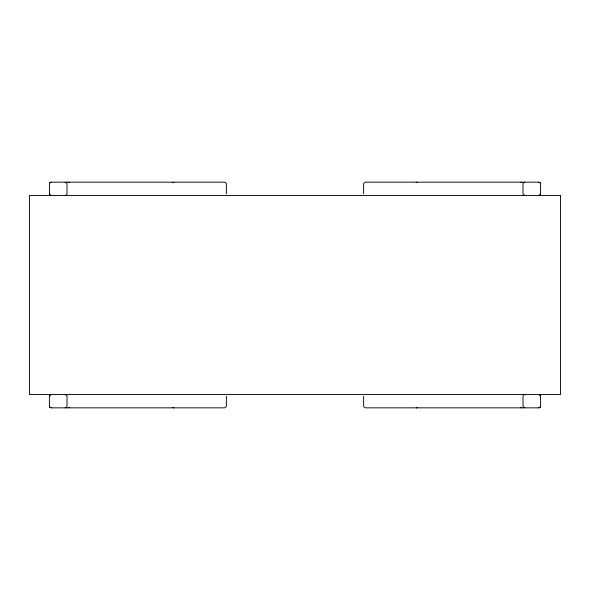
<?xml version="1.0" encoding="UTF-8"?>
<svg xmlns="http://www.w3.org/2000/svg" width="590" height="590" viewBox="0 0 590 590"><rect width="100%" height="100%" fill="white"/><g stroke="black" fill="none" stroke-linecap="round" stroke-linejoin="round"><path stroke-width="0.89" d="M50.275 195.216L49.413 193.778L49.413 183.822L49.921 182.649L51.138 182.163L224.738 182.163L226.339 183.394L226.398 193.778M226.398 396.222L226.339 406.606L224.738 407.838L51.138 407.838L49.921 407.351L49.413 406.178L49.413 396.222L50.275 394.784M363.602 193.778L363.661 183.394L365.262 182.163L538.862 182.163L540.079 182.649L540.587 183.822L540.587 193.778L539.725 195.216M539.725 394.784L540.587 396.222L540.587 406.178L540.079 407.351L538.862 407.838L365.262 407.838L363.661 406.606L363.602 396.222M49.413 183.822L49.929 182.649L51.175 182.163M49.413 396.222L49.929 395.049L51.175 394.562M540.587 193.778L540.071 194.951L538.825 195.438M540.587 406.178L540.071 407.351L538.825 407.838M172.627 182.649L173.799 182.163M417.373 407.351L416.628 407.779M69.613 407.351L68.359 407.838M520.387 182.649L521.641 182.163M416.201 407.838L416.651 407.779M65.217 195.438L66.508 194.951L67.039 193.778L66.972 183.394L65.217 182.163M524.783 182.163L523.492 182.649L522.961 183.822L523.028 194.206L524.783 195.438M65.217 407.838L66.508 407.351L67.039 406.178L66.972 395.794L65.217 394.562M524.783 394.562L523.492 395.049L522.961 396.222L523.028 406.606L524.783 407.838M538.825 182.163L540.071 182.649L540.587 183.822M68.359 182.163L69.613 182.649M51.175 195.438L49.929 194.951L49.413 193.778M538.825 394.562L540.071 395.049L540.587 396.222M521.641 407.838L520.387 407.351M51.175 407.838L49.929 407.351L49.413 406.178M416.201 182.163L417.373 182.649M173.349 407.779L173.799 407.838M173.372 407.779L172.627 407.351M560.5 195.438L29.5 195.438L29.5 394.562L560.5 394.562L560.5 195.438"/></g></svg>
